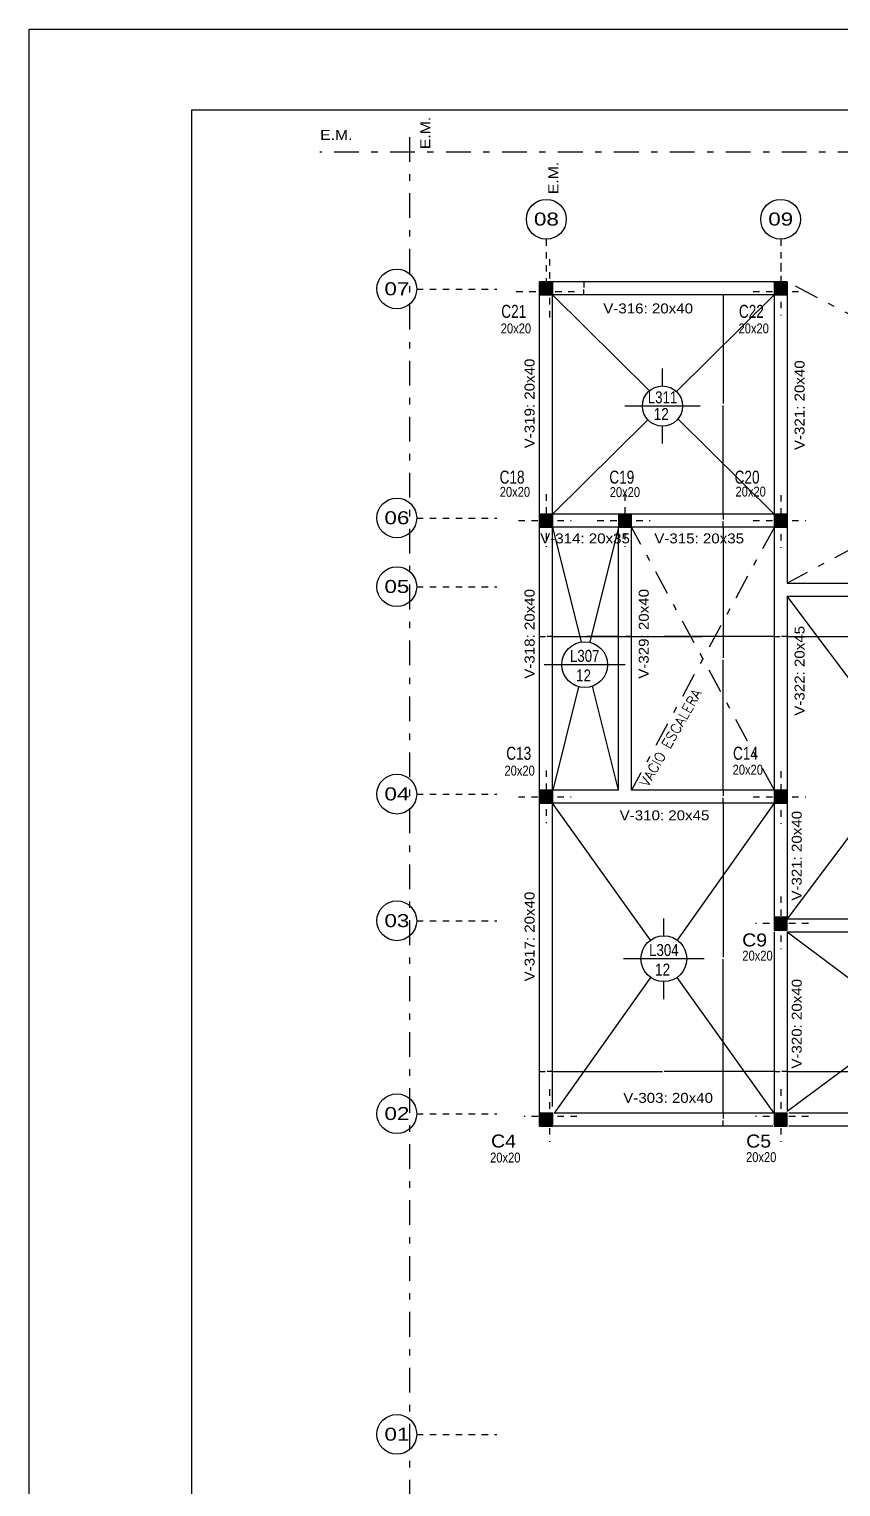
# Model space of a CAD drawing. Extents: x 215.1 to 274.5, y 29.4 to 64.1.
# Drawn here: x 215.12 to 227.62, y 41.63 to 64.09 of the extents above; entities that cross this region are included whole.
import ezdxf
from ezdxf.enums import TextEntityAlignment as Align

# ---------------------------------------------------------------- set-up
doc = ezdxf.new("R2010")
doc.units = 0
doc.linetypes.add('DASHDOT', pattern=[25.4, 12.7, -6.35, 0, -6.35])
doc.linetypes.add('DASHDOT2', pattern=[0.5, 0.25, -0.125, 0, -0.125])
doc.layers.get('0').update_dxf_attribs({"linetype": 'CONTINUOUS'})
doc.layers.get('Defpoints').update_dxf_attribs({"linetype": 'CONTINUOUS'})
for name, color, linetype in [('COLUMNA RECT', 3, 'CONTINUOUS'), ('COLUMNA REF', 3, 'CONTINUOUS'), ('COLUMNAS EJES', 1, 'CONTINUOUS'), ('Cotas', 3, 'CONTINUOUS'), ('Ejes', 8, 'CONTINUOUS'), ('Pórticos', 3, 'CONTINUOUS'), ('Recuadro', 1, 'CONTINUOUS'), ('Textos', 2, 'CONTINUOUS'), ('VIG_DIMEN', 3, 'CONTINUOUS'), ('VIGAS', 5, 'CONTINUOUS')]:
    doc.layers.add(name, color=color, linetype=linetype)
doc.styles.add('ROMANS', font='romans')
doc.styles.get("Standard").update_dxf_attribs({"font": 'arial.ttf', "height": 0.005})
doc.dimstyles.get("Standard").update_dxf_attribs({"dimtxt": 0.18, "dimasz": 0.005, "dimexe": 0.005, "dimexo": 0.005, "dimgap": 0.005, "dimtad": 0, "dimzin": 0, "dimdsep": 46, "dimtxsty": 'Standard', "dimcen": 0.005, "dimadec": 0, "dimazin": 0, "dimtfac": 1, "dimtofl": 0, "dimtmove": 0, "dimatfit": 3, "dimfxl": 0, "dimtolj": 1, "dimtzin": 0, "dimarcsym": 0})

# ---------------------------------------------------------------- blocks, each defined once
blk = doc.blocks.new('*D7')
at = {"layer": 'Cotas', "color": 0, "linetype": 'Continuous', "lineweight": -2}
for p, q in [((222.983, 54.735), (223.063, 54.735)), ((223.173, 54.735), (223.093, 54.735))]:
    blk.add_line(p, q, dxfattribs=at)
at = {"layer": 'Cotas', "color": 0, "linetype": 'Continuous'}
for points in [[(222.983, 54.736), (222.983, 54.735), (222.978, 54.735)], [(223.173, 54.736), (223.173, 54.735), (223.178, 54.735)]]:
    blk.add_solid(points, dxfattribs=at)
at = {"layer": 'Defpoints', "color": 0, "linetype": 'Continuous'}
for p in [(222.978, 54.735), (223.178, 54.735), (223.178, 54.735)]:
    blk.add_point(p, dxfattribs=at)
at = {"layer": 'Cotas', "color": 0, "linetype": 'Continuous', "insert": (223.078, 54.735), "char_height": 0.005, "attachment_point": 5}
blk.add_mtext('\\A1;0.20 m', dxfattribs=at)
blk = doc.blocks.new('*D8')
at = {"layer": 'Cotas', "color": 0, "lineweight": -2}
for p, q in [((226.597, 54.735), (226.676, 54.735)), ((226.787, 54.735), (226.707, 54.735))]:
    blk.add_line(p, q, dxfattribs=at)
at = {"layer": 'Cotas', "color": 0}
for points in [[(226.597, 54.736), (226.597, 54.735), (226.592, 54.735)], [(226.787, 54.736), (226.787, 54.735), (226.792, 54.735)]]:
    blk.add_solid(points, dxfattribs=at)
at = {"layer": 'Defpoints', "color": 0}
for p in [(226.592, 54.735), (226.792, 54.735), (226.792, 54.735)]:
    blk.add_point(p, dxfattribs=at)
at = {"layer": 'Cotas', "color": 0, "insert": (226.692, 54.735), "char_height": 0.005, "attachment_point": 5}
blk.add_mtext('\\A1;0.20 m', dxfattribs=at)
blk = doc.blocks.new('*D9')
at = {"layer": 'Cotas', "color": 0, "lineweight": -2}
for p, q in [((226.797, 54.735), (228.639, 54.735)), ((230.507, 54.735), (228.665, 54.735))]:
    blk.add_line(p, q, dxfattribs=at)
at = {"layer": 'Cotas', "color": 0}
for points in [[(226.797, 54.736), (226.797, 54.735), (226.792, 54.735)], [(230.507, 54.736), (230.507, 54.735), (230.512, 54.735)]]:
    blk.add_solid(points, dxfattribs=at)
at = {"layer": 'Defpoints', "color": 0}
for p in [(226.792, 54.735), (230.512, 54.735), (230.512, 54.735)]:
    blk.add_point(p, dxfattribs=at)
at = {"layer": 'Cotas', "color": 0, "insert": (228.652, 54.735), "char_height": 0.005, "attachment_point": 5}
blk.add_mtext('\\A1;3.7 m', dxfattribs=at)
blk = doc.blocks.new('*D13')
at = {"layer": 'Cotas', "color": 0, "lineweight": -2}
for p, q in [((225.802, 56.614), (225.802, 56.534)), ((225.802, 56.424), (225.802, 56.504))]:
    blk.add_line(p, q, dxfattribs=at)
at = {"layer": 'Cotas', "color": 0}
for points in [[(225.801, 56.614), (225.803, 56.614), (225.802, 56.619)], [(225.801, 56.424), (225.803, 56.424), (225.802, 56.419)]]:
    blk.add_solid(points, dxfattribs=at)
at = {"layer": 'Defpoints', "color": 0}
for p in [(225.802, 56.619), (225.802, 56.619), (225.802, 56.419)]:
    blk.add_point(p, dxfattribs=at)
at = {"layer": 'Cotas', "color": 0, "insert": (225.802, 56.519), "char_height": 0.005, "attachment_point": 5, "rotation": 90}
blk.add_mtext('\\A1;0.20 m', dxfattribs=at)
blk = doc.blocks.new('*D14')
at = {"layer": 'Cotas', "color": 0, "lineweight": -2}
for p, q in [((225.802, 59.992), (225.802, 58.321)), ((225.802, 56.624), (225.802, 58.295))]:
    blk.add_line(p, q, dxfattribs=at)
at = {"layer": 'Cotas', "color": 0}
for points in [[(225.801, 59.992), (225.803, 59.992), (225.802, 59.997)], [(225.801, 56.624), (225.803, 56.624), (225.802, 56.619)]]:
    blk.add_solid(points, dxfattribs=at)
at = {"layer": 'Defpoints', "color": 0}
for p in [(225.802, 59.997), (225.802, 59.997), (225.802, 56.619)]:
    blk.add_point(p, dxfattribs=at)
at = {"layer": 'Cotas', "color": 0, "insert": (225.802, 58.308), "char_height": 0.005, "attachment_point": 5, "rotation": 90}
blk.add_mtext('\\A1;3.4 m', dxfattribs=at)
blk = doc.blocks.new('*D15')
at = {"layer": 'Cotas', "color": 0, "lineweight": -2}
for p, q in [((223.661, 60.192), (223.661, 60.112)), ((223.661, 60.002), (223.661, 60.082))]:
    blk.add_line(p, q, dxfattribs=at)
at = {"layer": 'Cotas', "color": 0}
for points in [[(223.66, 60.192), (223.662, 60.192), (223.661, 60.197)], [(223.66, 60.002), (223.662, 60.002), (223.661, 59.997)]]:
    blk.add_solid(points, dxfattribs=at)
at = {"layer": 'Defpoints', "color": 0}
for p in [(223.661, 60.197), (223.661, 60.197), (223.661, 59.997)]:
    blk.add_point(p, dxfattribs=at)
at = {"layer": 'Cotas', "color": 0, "insert": (223.661, 60.097), "char_height": 0.005, "attachment_point": 5, "rotation": 90}
blk.add_mtext('\\A1;0.20 m', dxfattribs=at)
blk = doc.blocks.new('*D25')
at = {"layer": 'Defpoints', "color": 0}
for p in [(225.802, 52.364), (225.802, 52.164), (225.802, 52.164)]:
    blk.add_point(p, dxfattribs=at)
at = {"layer": 'VIGAS', "color": 0, "lineweight": -2}
for p, q in [((225.802, 52.359), (225.802, 52.279)), ((225.802, 52.169), (225.802, 52.249))]:
    blk.add_line(p, q, dxfattribs=at)
at = {"layer": 'VIGAS', "color": 0}
for points in [[(225.801, 52.359), (225.803, 52.359), (225.802, 52.364)], [(225.801, 52.169), (225.803, 52.169), (225.802, 52.164)]]:
    blk.add_solid(points, dxfattribs=at)
at = {"layer": 'VIGAS', "color": 0, "insert": (225.802, 52.264), "char_height": 0.005, "attachment_point": 5, "rotation": 90}
blk.add_mtext('\\A1;0.20 m', dxfattribs=at)
blk = doc.blocks.new('*D26')
at = {"layer": 'Cotas', "color": 0, "lineweight": -2}
for p, q in [((225.802, 52.159), (225.802, 49.79)), ((225.802, 47.395), (225.802, 49.763))]:
    blk.add_line(p, q, dxfattribs=at)
at = {"layer": 'Cotas', "color": 0}
for points in [[(225.801, 52.159), (225.803, 52.159), (225.802, 52.164)], [(225.801, 47.395), (225.803, 47.395), (225.802, 47.39)]]:
    blk.add_solid(points, dxfattribs=at)
at = {"layer": 'Defpoints', "color": 0}
for p in [(225.802, 52.164), (225.802, 47.39), (225.802, 47.39)]:
    blk.add_point(p, dxfattribs=at)
at = {"layer": 'Cotas', "color": 0, "insert": (225.802, 49.777), "char_height": 0.005, "attachment_point": 5, "rotation": 90}
blk.add_mtext('\\A1;4.8 m', dxfattribs=at)
blk = doc.blocks.new('*D27')
at = {"layer": 'Defpoints', "color": 0}
for p in [(225.802, 47.39), (225.802, 47.19), (225.802, 47.19)]:
    blk.add_point(p, dxfattribs=at)
at = {"layer": 'VIGAS', "color": 0, "lineweight": -2}
for p, q in [((225.802, 47.385), (225.802, 47.305)), ((225.802, 47.195), (225.802, 47.274))]:
    blk.add_line(p, q, dxfattribs=at)
at = {"layer": 'VIGAS', "color": 0}
for points in [[(225.801, 47.385), (225.803, 47.385), (225.802, 47.39)], [(225.801, 47.195), (225.803, 47.195), (225.802, 47.19)]]:
    blk.add_solid(points, dxfattribs=at)
at = {"layer": 'VIGAS', "color": 0, "insert": (225.802, 47.29), "char_height": 0.005, "attachment_point": 5, "rotation": 90}
blk.add_mtext('\\A1;0.20 m', dxfattribs=at)
blk = doc.blocks.new('*D28')
at = {"layer": 'Cotas', "color": 0, "lineweight": -2}
for p, q in [((223.183, 54.735), (224.871, 54.735)), ((226.587, 54.735), (224.898, 54.735))]:
    blk.add_line(p, q, dxfattribs=at)
at = {"layer": 'Cotas', "color": 0}
for points in [[(223.183, 54.736), (223.183, 54.735), (223.178, 54.735)], [(226.587, 54.736), (226.587, 54.735), (226.592, 54.735)]]:
    blk.add_solid(points, dxfattribs=at)
at = {"layer": 'Defpoints', "color": 0}
for p in [(223.178, 54.735), (226.592, 54.735), (226.592, 54.735)]:
    blk.add_point(p, dxfattribs=at)
at = {"layer": 'Cotas', "color": 0, "insert": (224.885, 54.735), "char_height": 0.005, "attachment_point": 5}
blk.add_mtext('\\A1;3.4 m', dxfattribs=at)
blk = doc.blocks.new('*D29')
at = {"layer": 'Defpoints', "color": 0}
for p in [(222.978, 48.029), (223.178, 48.029), (223.178, 48.029)]:
    blk.add_point(p, dxfattribs=at)
at = {"layer": 'Ejes', "color": 0, "lineweight": -2}
for p, q in [((222.983, 48.029), (223.063, 48.029)), ((223.173, 48.029), (223.093, 48.029))]:
    blk.add_line(p, q, dxfattribs=at)
at = {"layer": 'Ejes', "color": 0}
for points in [[(222.983, 48.029), (222.983, 48.028), (222.978, 48.029)], [(223.173, 48.029), (223.173, 48.028), (223.178, 48.029)]]:
    blk.add_solid(points, dxfattribs=at)
at = {"layer": 'Ejes', "color": 0, "insert": (223.078, 48.029), "char_height": 0.005, "attachment_point": 5}
blk.add_mtext('\\A1;0.20 m', dxfattribs=at)
blk = doc.blocks.new('*D30')
at = {"layer": 'Cotas', "color": 0, "lineweight": -2}
for p, q in [((223.183, 48.029), (224.871, 48.029)), ((226.587, 48.029), (224.898, 48.029))]:
    blk.add_line(p, q, dxfattribs=at)
at = {"layer": 'Cotas', "color": 0}
for points in [[(223.183, 48.029), (223.183, 48.028), (223.178, 48.029)], [(226.587, 48.029), (226.587, 48.028), (226.592, 48.029)]]:
    blk.add_solid(points, dxfattribs=at)
at = {"layer": 'Defpoints', "color": 0}
for p in [(223.178, 48.029), (226.592, 48.029), (226.592, 48.029)]:
    blk.add_point(p, dxfattribs=at)
at = {"layer": 'Cotas', "color": 0, "insert": (224.885, 48.029), "char_height": 0.005, "attachment_point": 5}
blk.add_mtext('\\A1;3.4 m', dxfattribs=at)
blk = doc.blocks.new('*D31')
at = {"layer": 'Defpoints', "color": 0}
for p in [(226.592, 48.029), (226.792, 48.029), (226.792, 48.029)]:
    blk.add_point(p, dxfattribs=at)
at = {"layer": 'Ejes', "color": 0, "lineweight": -2}
for p, q in [((226.597, 48.029), (226.676, 48.029)), ((226.787, 48.029), (226.707, 48.029))]:
    blk.add_line(p, q, dxfattribs=at)
at = {"layer": 'Ejes', "color": 0}
for points in [[(226.597, 48.029), (226.597, 48.028), (226.592, 48.029)], [(226.787, 48.029), (226.787, 48.028), (226.792, 48.029)]]:
    blk.add_solid(points, dxfattribs=at)
at = {"layer": 'Ejes', "color": 0, "insert": (226.692, 48.029), "char_height": 0.005, "attachment_point": 5}
blk.add_mtext('\\A1;0.20 m', dxfattribs=at)
blk = doc.blocks.new('*D32')
at = {"layer": 'Cotas', "color": 0, "lineweight": -2}
for p, q in [((226.797, 48.029), (228.639, 48.029)), ((230.507, 48.029), (228.665, 48.029))]:
    blk.add_line(p, q, dxfattribs=at)
at = {"layer": 'Cotas', "color": 0}
for points in [[(226.797, 48.029), (226.797, 48.028), (226.792, 48.029)], [(230.507, 48.029), (230.507, 48.028), (230.512, 48.029)]]:
    blk.add_solid(points, dxfattribs=at)
at = {"layer": 'Defpoints', "color": 0}
for p in [(226.792, 48.029), (230.512, 48.029), (230.512, 48.029)]:
    blk.add_point(p, dxfattribs=at)
at = {"layer": 'Cotas', "color": 0, "insert": (228.652, 48.029), "char_height": 0.005, "attachment_point": 5}
blk.add_mtext('\\A1;3.7 m', dxfattribs=at)
blk = doc.blocks.new('*D36')
at = {"layer": 'Defpoints', "color": 0}
for p in [(225.802, 56.419), (225.802, 52.364), (225.802, 52.364)]:
    blk.add_point(p, dxfattribs=at)
at = {"layer": 'Ejes', "color": 0, "lineweight": -2}
for p, q in [((225.802, 56.414), (225.802, 54.407)), ((225.807, 56.419), (225.807, 56.419)), ((225.802, 52.369), (225.802, 54.376)), ((225.807, 52.364), (225.807, 52.364))]:
    blk.add_line(p, q, dxfattribs=at)
at = {"layer": 'Ejes', "color": 0}
for points in [[(225.801, 56.414), (225.803, 56.414), (225.802, 56.419)], [(225.801, 52.369), (225.803, 52.369), (225.802, 52.364)]]:
    blk.add_solid(points, dxfattribs=at)
at = {"layer": 'Ejes', "color": 0, "insert": (225.802, 54.391), "char_height": 0.005, "attachment_point": 5, "rotation": 90}
blk.add_mtext('\\A1;4.06 m', dxfattribs=at)
blk = doc.blocks.new('*D37')
at = {"layer": 'Cotas', "color": 0, "linetype": 'Continuous', "lineweight": -2}
for p, q in [((222.984, 54.735), (223.064, 54.735)), ((223.174, 54.735), (223.094, 54.735))]:
    blk.add_line(p, q, dxfattribs=at)
at = {"layer": 'Cotas', "color": 0, "linetype": 'Continuous'}
for points in [[(222.984, 54.736), (222.984, 54.735), (222.979, 54.735)], [(223.174, 54.736), (223.174, 54.735), (223.179, 54.735)]]:
    blk.add_solid(points, dxfattribs=at)
at = {"layer": 'Defpoints', "color": 0, "linetype": 'Continuous'}
for p in [(222.979, 54.735), (223.179, 54.735), (223.179, 54.735)]:
    blk.add_point(p, dxfattribs=at)
at = {"layer": 'Cotas', "color": 0, "linetype": 'Continuous', "insert": (223.079, 54.735), "char_height": 0.005, "attachment_point": 5}
blk.add_mtext('\\A1;0.20 m', dxfattribs=at)
blk = doc.blocks.new('*D38')
at = {"layer": 'Cotas', "color": 0, "lineweight": -2}
for p, q in [((223.184, 54.735), (223.673, 54.735)), ((224.188, 54.735), (223.699, 54.735))]:
    blk.add_line(p, q, dxfattribs=at)
at = {"layer": 'Cotas', "color": 0}
for points in [[(223.184, 54.736), (223.184, 54.735), (223.179, 54.735)], [(224.188, 54.736), (224.188, 54.735), (224.193, 54.735)]]:
    blk.add_solid(points, dxfattribs=at)
at = {"layer": 'Defpoints', "color": 0}
for p in [(223.179, 54.735), (224.193, 54.735), (224.193, 54.735)]:
    blk.add_point(p, dxfattribs=at)
at = {"layer": 'Cotas', "color": 0, "insert": (223.686, 54.735), "char_height": 0.005, "attachment_point": 5}
blk.add_mtext('\\A1;1.0 m', dxfattribs=at)
blk = doc.blocks.new('*D39')
at = {"layer": 'Cotas', "color": 0, "lineweight": -2}
for p, q in [((226.598, 54.735), (226.677, 54.735)), ((226.788, 54.735), (226.708, 54.735))]:
    blk.add_line(p, q, dxfattribs=at)
at = {"layer": 'Cotas', "color": 0}
for points in [[(226.598, 54.736), (226.598, 54.735), (226.593, 54.735)], [(226.788, 54.736), (226.788, 54.735), (226.793, 54.735)]]:
    blk.add_solid(points, dxfattribs=at)
at = {"layer": 'Defpoints', "color": 0}
for p in [(226.593, 54.735), (226.793, 54.735), (226.793, 54.735)]:
    blk.add_point(p, dxfattribs=at)
at = {"layer": 'Cotas', "color": 0, "insert": (226.693, 54.735), "char_height": 0.005, "attachment_point": 5}
blk.add_mtext('\\A1;0.20 m', dxfattribs=at)
blk = doc.blocks.new('*D40')
at = {"layer": 'Defpoints', "color": 0}
for p in [(224.193, 54.735), (224.393, 54.735), (224.393, 54.735)]:
    blk.add_point(p, dxfattribs=at)
at = {"layer": 'VIGAS', "color": 0, "lineweight": -2}
for p, q in [((224.198, 54.735), (224.277, 54.735)), ((224.388, 54.735), (224.308, 54.735))]:
    blk.add_line(p, q, dxfattribs=at)
at = {"layer": 'VIGAS', "color": 0}
for points in [[(224.198, 54.736), (224.198, 54.735), (224.193, 54.735)], [(224.388, 54.736), (224.388, 54.735), (224.393, 54.735)]]:
    blk.add_solid(points, dxfattribs=at)
at = {"layer": 'VIGAS', "color": 0, "insert": (224.293, 54.735), "char_height": 0.005, "attachment_point": 5}
blk.add_mtext('\\A1;0.20 m', dxfattribs=at)
blk = doc.blocks.new('*D41')
at = {"layer": 'Cotas', "color": 0, "lineweight": -2}
for p, q in [((224.398, 54.735), (225.479, 54.735)), ((226.588, 54.735), (225.506, 54.735))]:
    blk.add_line(p, q, dxfattribs=at)
at = {"layer": 'Cotas', "color": 0}
for points in [[(224.398, 54.736), (224.398, 54.735), (224.393, 54.735)], [(226.588, 54.736), (226.588, 54.735), (226.593, 54.735)]]:
    blk.add_solid(points, dxfattribs=at)
at = {"layer": 'Defpoints', "color": 0}
for p in [(224.393, 54.735), (226.593, 54.735), (226.593, 54.735)]:
    blk.add_point(p, dxfattribs=at)
at = {"layer": 'Cotas', "color": 0, "insert": (225.493, 54.735), "char_height": 0.005, "attachment_point": 5}
blk.add_mtext('\\A1;2.2 m', dxfattribs=at)

msp = doc.modelspace()

# ---------------------------------------------------------------- hatches: boundary and pattern name
at = {"layer": 'COLUMNAS EJES'}
for points in [[(223.17886, 60.19695), (222.97786, 60.19695), (222.97786, 59.99595), (223.17886, 59.99595)], [(226.79186, 60.19695), (226.59086, 60.19695), (226.59086, 59.99595), (226.79186, 59.99595)], [(223.17886, 56.61945), (222.97786, 56.61945), (222.97786, 56.41845), (223.17886, 56.41845)], [(224.39229, 56.61945), (224.19129, 56.61945), (224.19129, 56.41845), (224.39229, 56.41845)], [(226.79229, 56.6191), (226.59129, 56.6191), (226.59129, 56.4181), (226.79229, 56.4181)], [(223.17886, 52.36445), (222.97786, 52.36445), (222.97786, 52.16345), (223.17886, 52.16345)], [(226.79229, 52.36445), (226.59129, 52.36445), (226.59129, 52.16345), (226.79229, 52.16345)], [(226.79229, 50.40989), (226.59129, 50.40989), (226.59129, 50.20889), (226.79229, 50.20889)], [(223.17886, 47.39068), (222.97786, 47.39068), (222.97786, 47.18968), (223.17886, 47.18968)], [(226.79229, 47.39068), (226.59129, 47.39068), (226.59129, 47.18968), (226.79229, 47.18968)]]:
    msp.add_hatch(color=256, dxfattribs=at).paths.add_polyline_path(points)

# ---------------------------------------------------------------- linework, layer by layer
at = {"color": 6}
for points in [[(238.86657, 62.8411), (217.61658, 62.8411)], [(217.61658, 62.8411), (217.61658, 30.6139)]]:
    msp.add_lwpolyline(points, dxfattribs=at)
at = {"layer": 'COLUMNA RECT'}
for points in [[(223.17886, 60.19695), (222.97786, 60.19695), (222.97786, 59.99595), (223.17886, 59.99595)], [(226.79186, 60.19695), (226.59086, 60.19695), (226.59086, 59.99595), (226.79186, 59.99595)], [(223.17886, 56.61945), (222.97786, 56.61945), (222.97786, 56.41845), (223.17886, 56.41845)], [(224.39229, 56.61945), (224.19129, 56.61945), (224.19129, 56.41845), (224.39229, 56.41845)], [(226.79229, 56.61945), (226.59129, 56.61945), (226.59129, 56.41845), (226.79229, 56.41845)], [(223.17886, 52.36445), (222.97786, 52.36445), (222.97786, 52.16345), (223.17886, 52.16345)], [(226.79229, 52.36445), (226.59129, 52.36445), (226.59129, 52.16345), (226.79229, 52.16345)], [(226.79229, 50.40989), (226.59129, 50.40989), (226.59129, 50.20889), (226.79229, 50.20889)], [(223.17886, 47.39068), (222.97786, 47.39068), (222.97786, 47.18968), (223.17886, 47.18968)], [(226.79229, 47.39068), (226.59129, 47.39068), (226.59129, 47.18968), (226.79229, 47.18968)]]:
    msp.add_lwpolyline(points, close=True, dxfattribs=at)
at = {"layer": 'COLUMNAS EJES', "linetype": 'DASHDOT2', "ltscale": 0.3}
for p, q in [((223.07922, 60.85486), (223.07922, 60.19695)), ((223.07922, 60.85486), (223.07922, 60.19695)), ((226.69136, 60.85486), (226.69136, 60.19695)), ((226.69136, 60.85486), (226.69136, 60.19695)), ((223.12786, 60.54881), (223.12786, 59.57346)), ((226.69136, 60.49016), (226.69136, 59.67738)), ((221.08499, 60.08582), (222.3163, 60.08582)), ((221.08499, 60.08582), (222.3163, 60.08582)), ((222.61745, 60.04695), (223.59279, 60.04695)), ((226.26602, 60.04695), (227.07881, 60.04695)), ((223.07786, 56.92534), (223.07786, 56.11256)), ((224.29179, 56.92534), (224.29179, 56.11256)), ((226.69179, 56.91216), (226.69179, 56.09938)), ((221.08499, 56.55782), (222.3163, 56.55782)), ((221.08499, 56.55782), (222.3163, 56.55782)), ((222.65252, 56.51895), (223.4653, 56.51895)), ((223.86644, 56.51895), (224.67923, 56.51895)), ((226.26644, 56.51895), (227.07923, 56.51895)), ((221.08499, 55.4992), (222.3163, 55.4992)), ((221.08499, 55.4992), (222.3163, 55.4992)), ((223.07786, 52.67034), (223.07786, 51.85756)), ((226.69179, 52.65716), (226.69179, 51.84438)), ((221.08499, 52.30282), (222.3163, 52.30282)), ((221.08499, 52.30282), (222.3163, 52.30282)), ((222.65252, 52.26395), (223.4653, 52.26395)), ((226.26644, 52.26395), (227.07923, 52.26395)), ((226.69179, 50.7276), (226.69179, 49.91481)), ((221.08499, 50.35061), (222.3163, 50.35061)), ((221.08499, 50.35061), (222.3163, 50.35061)), ((227.11713, 50.30939), (226.30435, 50.30939)), ((223.12786, 47.75789), (223.12786, 46.9451)), ((226.69179, 47.75789), (226.69179, 46.9451)), ((226.69179, 47.75789), (226.69179, 46.9451)), ((221.08499, 47.37855), (222.3163, 47.37855)), ((221.08499, 47.37855), (222.3163, 47.37855)), ((223.5532, 47.33968), (222.74042, 47.33968)), ((227.11713, 47.33968), (226.30435, 47.33968)), ((227.11713, 47.33968), (226.30435, 47.33968)), ((221.08499, 42.43765), (222.3163, 42.43765)), ((221.08499, 42.43765), (222.3163, 42.43765))]:
    msp.add_line(p, q, dxfattribs=at)
at = {"layer": 'Ejes', "linetype": 'DASHDOT', "ltscale": 0.03}
for p, q in [((235.4578, 60.19695), (226.79179, 55.55608)), ((235.6578, 55.55608), (226.79179, 60.19695)), ((226.59279, 56.41895), (224.39279, 52.36395)), ((226.59279, 52.36395), (224.39279, 56.41895))]:
    msp.add_line(p, q, dxfattribs=at)
at = {"layer": 'Ejes', "linetype": 'Continuous', "ltscale": 0.1}
for p, q in [((224.67017, 58.52035), (223.17786, 59.99695)), ((226.59179, 59.99695), (225.08571, 58.50672)), ((224.64566, 58.0713), (223.17786, 56.61895)), ((226.59179, 56.61895), (225.10864, 58.08649)), ((223.6216, 54.6483), (223.17886, 56.41895)), ((224.19279, 56.41895), (223.74887, 54.6436)), ((228.44212, 53.1507), (226.79179, 55.35608)), ((223.57777, 53.95932), (223.17886, 52.36395)), ((224.19279, 52.36395), (223.7919, 53.96723)), ((228.45253, 52.60366), (226.79179, 50.38439)), ((224.8911, 50.12084), (224.8911, 50.39084)), ((225.5139, 49.76804), (224.2683, 49.76804)), ((224.8911, 49.14524), (224.8911, 49.41524))]:
    msp.add_line(p, q, dxfattribs=at)
at = {"layer": 'Ejes'}
for p, q in [((224.87041, 58.59383), (224.87041, 58.86383)), ((225.45001, 58.28423), (224.29081, 58.28423)), ((224.87041, 57.70583), (224.87041, 57.97583)), ((224.29523, 54.29919), (223.04963, 54.29919))]:
    msp.add_line(p, q, dxfattribs=at)
at = {"layer": 'Ejes', "linetype": 'DASHDOT', "ltscale": 0.03}
for points in [[(220.97786, 40.49712), (220.97786, 62.58307)], [(238.29549, 62.19695), (219.59344, 62.19695)]]:
    msp.add_lwpolyline(points, dxfattribs=at)
at = {"layer": 'Ejes'}
for points in [[(224.68589, 50.05502), (223.17786, 52.16395)], [(226.59179, 52.16395), (225.09531, 50.05573)], [(226.79179, 50.18439), (228.36157, 49.0052)], [(224.68689, 49.48035), (223.20286, 47.38968)], [(226.59179, 47.38968), (225.09631, 49.48106)], [(228.36066, 48.58264), (226.79179, 47.41468)]]:
    msp.add_lwpolyline(points, dxfattribs=at)
for centre, radius in [((224.87041, 58.28423), 0.3096), ((223.67243, 54.29919), 0.3528)]:
    msp.add_circle(centre, radius, dxfattribs=at)
at = {"layer": 'Ejes', "linetype": 'Continuous', "ltscale": 0.1}
msp.add_circle((224.8911, 49.76804), 0.3528, dxfattribs=at)
at = {"layer": 'Pórticos', "linetype": 'Continuous', "ltscale": 0.1}
for centre in [(223.0811, 61.16153), (226.68952, 61.16153), (220.77832, 60.08771), (220.77832, 56.55971), (220.77832, 55.50108), (220.77832, 52.30471), (220.77832, 50.35249), (220.77832, 47.38043), (220.77832, 42.43953)]:
    msp.add_circle(centre, 0.30668, dxfattribs=at)
at = {"layer": 'Recuadro'}
for p, q in [((215.11658, 64.0911), (240.11657, 64.0911)), ((215.11658, 29.3639), (215.11658, 64.0911))]:
    msp.add_line(p, q, dxfattribs=at)
at = {"layer": 'VIGAS', "linetype": 'Continuous', "ltscale": 0.1}
for p, q in [((226.79179, 60.19695), (222.97786, 60.19695)), ((222.97786, 47.18968), (222.97786, 60.19695)), ((226.79179, 60.19695), (226.79179, 55.55608)), ((226.59179, 59.99695), (223.17786, 59.99695)), ((223.17786, 56.61895), (223.17786, 59.99695)), ((226.59179, 59.99695), (226.59179, 56.61895)), ((223.17786, 52.36395), (223.17786, 56.41895)), ((226.59179, 56.41895), (226.59179, 52.36395)), ((226.79179, 55.55608), (230.51223, 55.55608)), ((226.79179, 55.35608), (226.79179, 50.38439)), ((226.79179, 55.35608), (230.51223, 55.35608)), ((223.17786, 47.48968), (223.17786, 52.16395)), ((226.59179, 52.16395), (226.59179, 50.38439)), ((226.79179, 50.38439), (232.98501, 50.38439)), ((226.79179, 50.18439), (232.98501, 50.18439))]:
    msp.add_line(p, q, dxfattribs=at)
at = {"layer": 'VIGAS', "linetype": 'Continuous'}
for p, q in [((226.59179, 56.61895), (223.17786, 56.61895)), ((224.19179, 56.41895), (223.17786, 56.41895)), ((224.19279, 56.41895), (223.17886, 56.41895)), ((224.19279, 52.36395), (224.19279, 56.41895)), ((226.59179, 56.41895), (224.39179, 56.41895)), ((224.39279, 52.36395), (224.39279, 56.41895)), ((224.19279, 52.36395), (223.17886, 52.36395)), ((226.59279, 52.36395), (224.39279, 52.36395)), ((226.59179, 52.16395), (223.17786, 52.16395))]:
    msp.add_line(p, q, dxfattribs=at)
at = {"layer": 'VIGAS', "linetype": 'Continuous', "ltscale": 0.1}
for points in [[(226.59179, 50.18439), (226.59179, 47.38968)], [(226.79179, 50.18439), (226.79179, 47.41468)], [(226.56679, 47.18968), (222.97786, 47.18968)], [(226.59179, 47.38968), (223.20286, 47.38968)], [(230.51223, 47.38968), (226.81679, 47.38968)], [(230.51223, 47.18968), (226.81679, 47.18968)]]:
    msp.add_lwpolyline(points, dxfattribs=at)

# ---------------------------------------------------------------- texts
at = {"layer": 'COLUMNA REF'}
for s, width, p, p2 in [('C21', 0.822857, (222.38744, 59.64294), (222.77144, 59.64294)), ('C22', 0.72, (226.04689, 59.64294), (226.43089, 59.64294)), ('C18', 0.822857, (222.36174, 57.08865), (222.74574, 57.08865)), ('C19', 0.822857, (224.05145, 57.08865), (224.43545, 57.08865)), ('C20', 0.768, (225.98065, 57.08865), (226.36465, 57.08865)), ('C13', 0.822857, (222.46406, 52.83365), (222.84806, 52.83365)), ('C14', 0.822857, (225.95649, 52.83365), (226.34049, 52.83365)), ('C9', 1.152, (226.09683, 49.95763), (226.48083, 49.95763)), ('C4', 1.152, (222.2299, 46.85958), (222.6139, 46.85958)), ('C5', 1.152, (226.15848, 46.85958), (226.54248, 46.85958))]:
    msp.add_text(s, height=0.2, dxfattribs=dict(at, width=width)).set_placement(p, p2, align=Align.FIT)
at = {"layer": 'Cotas', "width": 0.8}
for p in [(222.37945, 59.40316), (226.04156, 59.40316), (222.36394, 56.88533), (224.05784, 56.88141), (225.99485, 56.88925), (222.43658, 52.59014), (225.95045, 52.60436), (226.09993, 49.73972), (222.21616, 46.62815), (226.15682, 46.63526)]:
    msp.add_text('20x20', height=0.1533, dxfattribs=at).set_placement(p)
at = {"layer": 'Pórticos', "linetype": 'Continuous', "ltscale": 0.1}
for s, width, p, p2 in [('08', 1.28, (222.89047, 61.06467), (223.27447, 61.06467)), ('09', 1.28, (226.4989, 61.06467), (226.8829, 61.06467)), ('07', 1.28, (220.5877, 59.99084), (220.9717, 59.99084)), ('06', 1.28, (220.5877, 56.46284), (220.9717, 56.46284)), ('05', 1.28, (220.5877, 55.40422), (220.9717, 55.40422)), ('04', 1.28, (220.5877, 52.20784), (220.9717, 52.20784)), ('03', 1.28, (220.5877, 50.25563), (220.9717, 50.25563)), ('02', 1.28, (220.5877, 47.28357), (220.9717, 47.28357)), ('01', 1.645714, (220.5877, 42.34267), (220.9717, 42.34267))]:
    msp.add_text(s, height=0.2, dxfattribs=dict(at, width=width)).set_placement(p, p2, align=Align.FIT)
at = {"layer": 'Textos'}
for s, width, p, p2 in [('L311', 0.821918, (224.64361, 58.32659), (225.09721, 58.32659)), ('12', 0.947569, (224.73521, 58.06949), (224.96763, 58.06949)), ('L307', 0.704501, (223.44563, 54.34275), (223.89923, 54.34275)), ('12', 0.947569, (223.53723, 54.04125), (223.76965, 54.04125)), ('L304', 0.704501, (224.6643, 49.8104), (225.1179, 49.8104)), ('12', 0.947569, (224.75564, 49.50958), (224.98806, 49.50958))]:
    msp.add_text(s, height=0.18396, dxfattribs=dict(at, width=width)).set_placement(p, p2, align=Align.FIT)
at = {"layer": 'VIG_DIMEN'}
for s, width, p, p2 in [('E.M.', 1.391297, (221.29365, 62.2426), (221.29365, 62.74027)), ('E.M.', 1.391297, (223.26501, 61.5491), (223.26501, 62.04677)), ('V-319: 20x40', 0.845157, (222.89932, 57.63283), (222.89932, 59.01483)), ('V-321: 20x40', 0.845157, (227.05748, 57.60606), (227.05748, 58.98806)), ('V-318: 20x40', 0.845157, (222.89932, 54.08299), (222.89932, 55.46499)), ('V-329: 20x40', 0.819546, (224.65811, 54.08299), (224.65811, 55.46499)), ('V-322: 20x45', 0.807314, (227.05748, 53.51321), (227.05748, 54.89521)), ('V-321: 20x40', 0.845157, (227.01407, 50.66413), (227.01407, 52.04613)), ('V-317: 20x40', 0.845157, (222.89932, 49.41929), (222.89932, 50.80129)), ('V-320: 20x40', 0.832154, (227.01407, 48.07549), (227.01407, 49.45749))]:
    msp.add_text(s, height=0.1533, rotation=90, dxfattribs=dict(at, width=width)).set_placement(p, p2, align=Align.FIT)
for s, width, p, p2 in [('E.M.', 1.391297, (219.59754, 62.38503), (220.09521, 62.38503)), ('V-316: 20x40', 0.845157, (223.95821, 59.71133), (225.34021, 59.71133)), ('V-314: 20x35', 0.832154, (222.98635, 56.16787), (224.36835, 56.16787)), ('V-315: 20x35', 0.832154, (224.74414, 56.16787), (226.12614, 56.16787)), ('V-310: 20x45', 0.845157, (224.21052, 51.90144), (225.59252, 51.90144)), ('V-303: 20x40', 0.832154, (224.26566, 47.5479), (225.64766, 47.5479))]:
    msp.add_text(s, height=0.1533, dxfattribs=dict(at, width=width)).set_placement(p, p2, align=Align.FIT)
at = {"layer": 'VIG_DIMEN', "style": 'ROMANS'}
msp.add_text('VACIO ESCALERA', height=0.1533, rotation=60.247851, dxfattribs=at).set_placement((224.64614, 52.40402))

# ---------------------------------------------------------------- dimensions: what is measured, and where the dimension line sits
at = {"layer": 'Cotas'}
for base, p1, p2, angle, override, picture, middle in [((223.66072, 60.19695), (223.66072, 59.99695), (223.66072, 60.19695), 90, {"dimpost": ' m'}, '*D15', (223.66072, 60.09695)), ((225.80174, 59.99695), (225.80174, 56.61895), (225.80174, 59.99695), 90, {"dimdec": 1, "dimpost": ' m'}, '*D14', (225.80174, 58.30795)), ((225.80174, 56.61895), (225.80174, 56.41895), (225.80174, 56.61895), 90, {"dimpost": ' m'}, '*D13', (225.80174, 56.51895)), ((224.19279, 54.73547), (223.17886, 54.73547), (224.19279, 54.73547), 180, {"dimdec": 1, "dimpost": ' m'}, '*D38', (223.68582, 54.73547)), ((226.79179, 54.73547), (226.59179, 54.73547), (226.79179, 54.73547), 180, {"dimpost": ' m'}, '*D8', (226.69179, 54.73547)), ((226.79279, 54.73547), (226.59279, 54.73547), (226.79279, 54.73547), 180, {"dimpost": ' m'}, '*D39', (226.69279, 54.73547)), ((230.51223, 54.73547), (226.79179, 54.73547), (230.51223, 54.73547), 180, {"dimdec": 1, "dimpost": ' m'}, '*D9', (228.65201, 54.73547)), ((225.80174, 47.38968), (225.80174, 52.16395), (225.80174, 47.38968), 90, {"dimdec": 1, "dimpost": ' m'}, '*D26', (225.80174, 49.77681))]:
    dim = msp.add_linear_dim(base=base, p1=p1, p2=p2, angle=angle, dimstyle='Standard', override=override, dxfattribs=at)
    dim.commit()
    dim.dimension.update_dxf_attribs({"geometry": picture, "text_midpoint": middle})
at = {"layer": 'Cotas', "linetype": 'Continuous', "ltscale": 0.1}
for base, p1, p2, picture, middle in [((223.17786, 54.73547), (222.97786, 54.73547), (223.17786, 54.73547), '*D7', (223.07786, 54.73547)), ((223.17886, 54.73547), (222.97886, 54.73547), (223.17886, 54.73547), '*D37', (223.07886, 54.73547))]:
    dim = msp.add_linear_dim(base=base, p1=p1, p2=p2, angle=180, dimstyle='Standard', override={"dimpost": ' m'}, dxfattribs=at)
    dim.commit()
    dim.dimension.update_dxf_attribs({"geometry": picture, "text_midpoint": middle})
at = {"layer": 'Cotas'}
for base, p1, p2, picture, middle in [((226.59179, 54.73547), (223.17786, 54.73547), (226.59179, 54.73547), '*D28', (224.88482, 54.73547)), ((226.59279, 54.73547), (224.39279, 54.73547), (226.59279, 54.73547), '*D41', (225.49279, 54.73547)), ((226.59179, 48.02851), (223.17786, 48.02851), (226.59179, 48.02851), '*D30', (224.88482, 48.02851)), ((230.51223, 48.02851), (226.79179, 48.02851), (230.51223, 48.02851), '*D32', (228.65201, 48.02851))]:
    dim = msp.add_linear_dim(base=base, p1=p1, p2=p2, dimstyle='Standard', override={"dimdec": 1, "dimpost": ' m'}, dxfattribs=at)
    dim.commit()
    dim.dimension.update_dxf_attribs({"geometry": picture, "text_midpoint": middle})
at = {"layer": 'Ejes'}
dim = msp.add_linear_dim(base=(225.801739, 52.36395), p1=(225.801737, 56.418952), p2=(225.801737, 52.36395), angle=90, dimstyle='Standard', override={"dimpost": ' m'}, dxfattribs=at)
dim.commit()
dim.dimension.update_dxf_attribs({"geometry": '*D36', "text_midpoint": (225.801739, 54.391451)})
for base, p1, p2, picture, middle in [((223.17786, 48.02851), (222.97786, 48.02851), (223.17786, 48.02851), '*D29', (223.07786, 48.02851)), ((226.79179, 48.02851), (226.59179, 48.02851), (226.79179, 48.02851), '*D31', (226.69179, 48.02851))]:
    dim = msp.add_linear_dim(base=base, p1=p1, p2=p2, dimstyle='Standard', override={"dimpost": ' m'}, dxfattribs=at)
    dim.commit()
    dim.dimension.update_dxf_attribs({"geometry": picture, "text_midpoint": middle})
at = {"layer": 'VIGAS'}
dim = msp.add_linear_dim(base=(224.39279, 54.73547), p1=(224.19279, 54.73547), p2=(224.39279, 54.73547), dimstyle='Standard', override={"dimpost": ' m'}, dxfattribs=at)
dim.commit()
dim.dimension.update_dxf_attribs({"geometry": '*D40', "text_midpoint": (224.29279, 54.73547)})
for base, p1, p2, picture, middle in [((225.80174, 52.16395), (225.80174, 52.36395), (225.80174, 52.16395), '*D25', (225.80174, 52.26395)), ((225.80174, 47.18968), (225.80174, 47.38968), (225.80174, 47.18968), '*D27', (225.80174, 47.28968))]:
    dim = msp.add_linear_dim(base=base, p1=p1, p2=p2, angle=90, dimstyle='Standard', override={"dimpost": ' m'}, dxfattribs=at)
    dim.commit()
    dim.dimension.update_dxf_attribs({"geometry": picture, "text_midpoint": middle})

doc.saveas('drawing.dxf')
